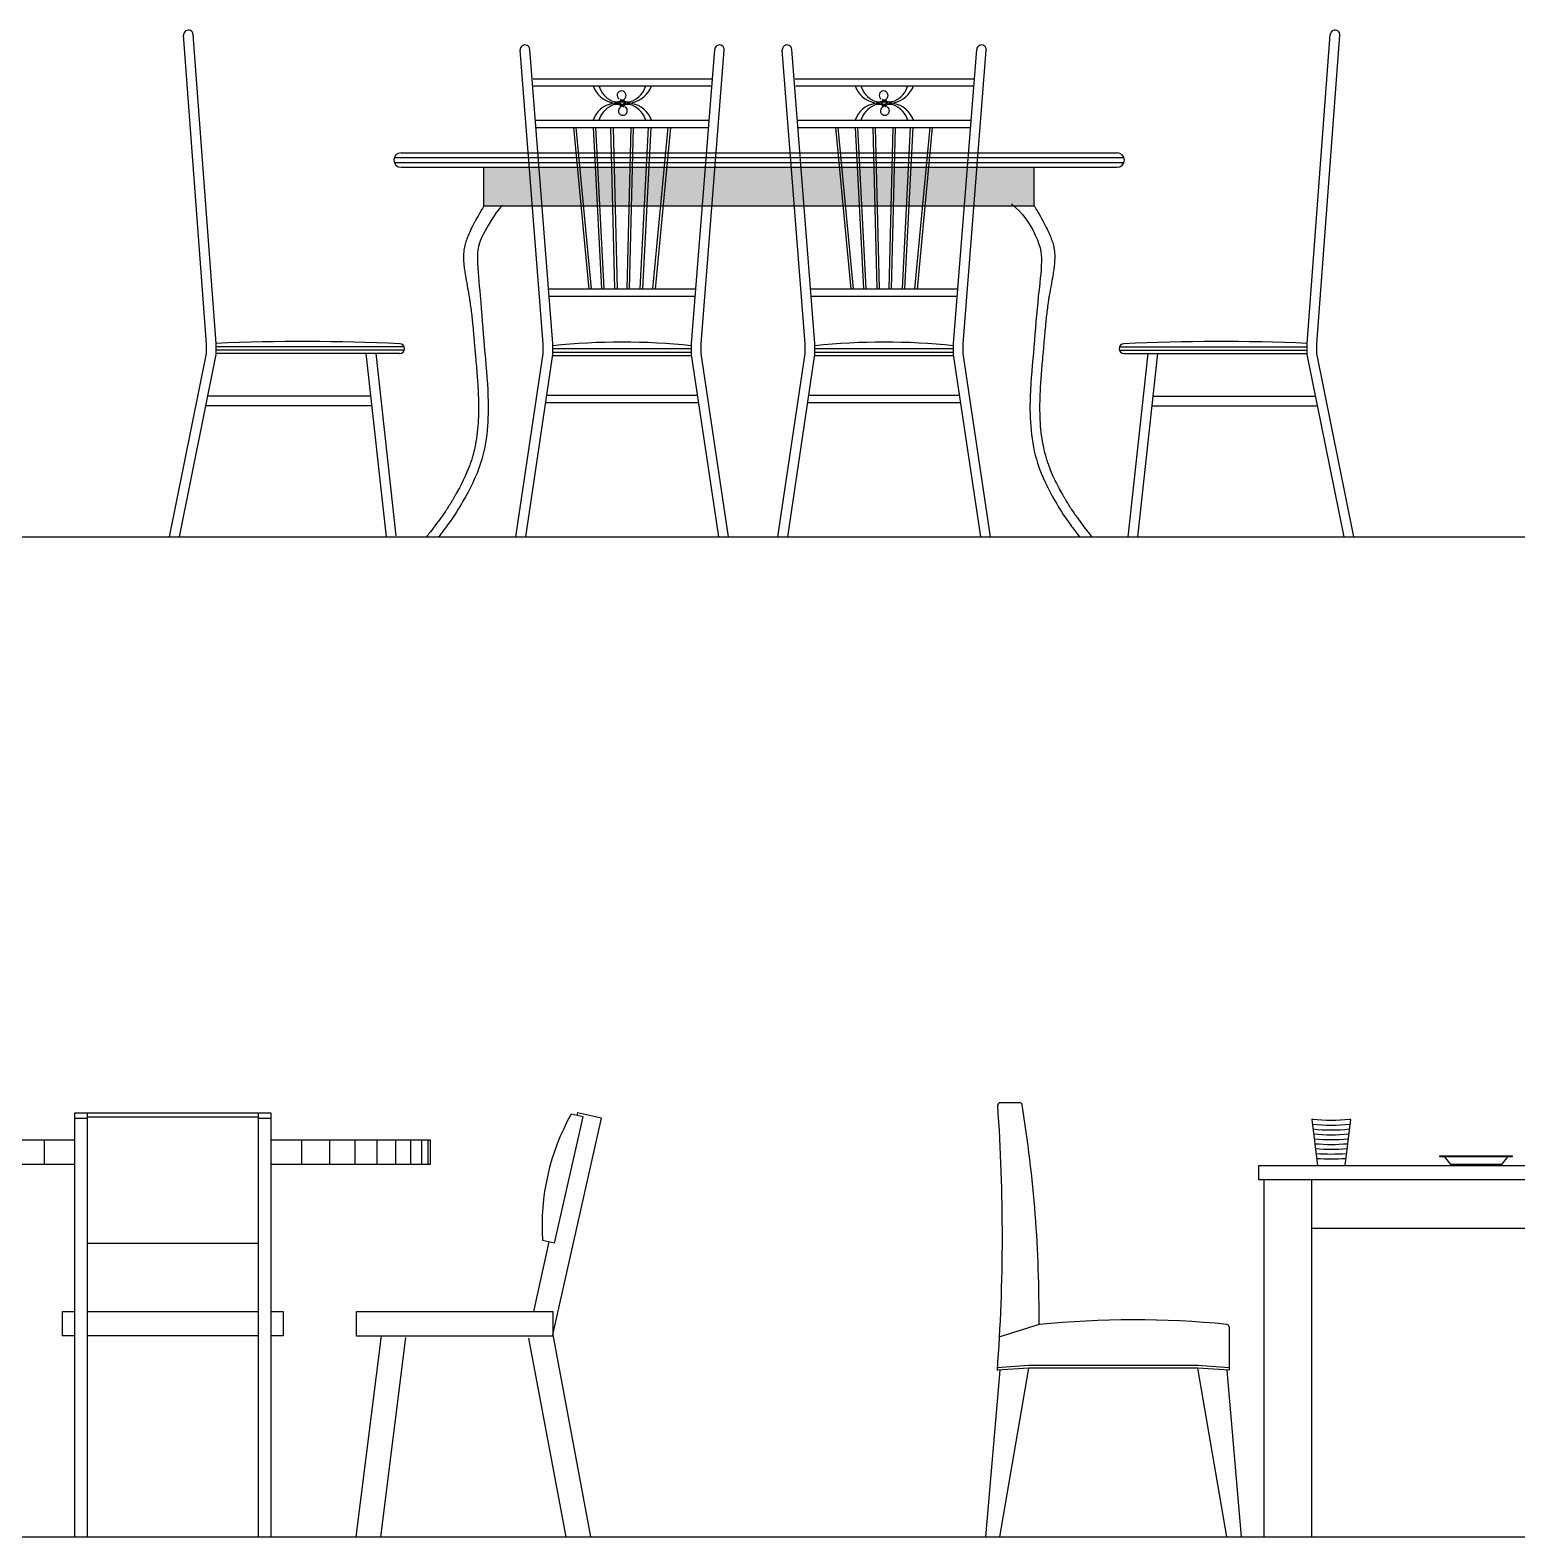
# Model space of a CAD drawing. Header units: millimetres. Extents: x 32599 to 52494, y 61995 to 71568.
# Drawn here: x 35772 to 38853, y 61996 to 65120 of the extents above; entities that cross this region are included whole.
import ezdxf

# ---------------------------------------------------------------- set-up
doc = ezdxf.new("R2010")
doc.units = ezdxf.units.MM
doc.layers.add('dwgmodels.com', color=4, linetype='Continuous')

msp = doc.modelspace()

# ---------------------------------------------------------------- hatches: boundary and pattern name
at = {"true_color": 0x000000}
h = msp.add_hatch(dxfattribs=at)
h.set_pattern_fill('AR-SAND', color=18, scale=10, style=0)
h.set_pattern_definition([(37.5, (36609.987, 64860.736), (-0.62993, 19.26824), [0, -15.2, 0, -17, 0, -16.25]), (7.5, (36609.987, 64860.736), (17.69777, 28.22146), [0, -8.2, 0, -13.7, 0, -5.25]), (327.5, (36597.687, 64860.736), (31.14142, 0.0566), [0, -5, 0, -18, 0, -23.5]), (317.5, (36597.687, 64860.736), (30.06127, 8.77676), [0, -2.5, 0, -11.8, 0, -13.5])])
h.paths.add_polyline_path([(37852.9, 64755.4), (37852.9, 64835.4), (36712.4, 64835.4), (36712.4, 64755.4)])

# ---------------------------------------------------------------- linework, layer by layer
at = {"color": 18, "true_color": 0x000000}
for p, q in [((36814.3, 65019), (37183.8, 65019)), ((36815.4, 65004), (37182.7, 65004)), ((37357.4, 65019), (37726.8, 65019)), ((37358.5, 65004), (37725.7, 65004)), ((36819, 64932.8), (37179.1, 64932.8)), ((36820.2, 64917.8), (37177.9, 64917.8)), ((36930.4, 64582.9), (36898.7, 64917.8)), ((36935.4, 64583.4), (36903.7, 64917.8)), ((36956.5, 64583.1), (36939.3, 64917.8)), ((36961.5, 64583.4), (36944.4, 64917.8)), ((36984, 64583.2), (36975.7, 64917.8)), ((36989, 64583.4), (36980.7, 64917.8)), ((37009, 64583.4), (37017.3, 64917.8)), ((37014, 64583.2), (37022.3, 64917.8)), ((37036.5, 64583.4), (37053.7, 64917.8)), ((37041.5, 64583.1), (37058.7, 64917.8)), ((37062.7, 64583.4), (37094.3, 64917.8)), ((37067.7, 64582.9), (37099.4, 64917.8)), ((37362.1, 64932.8), (37722.1, 64932.8)), ((37363.2, 64917.8), (37721, 64917.8)), ((37473.5, 64582.9), (37441.8, 64917.8)), ((37478.5, 64583.4), (37446.8, 64917.8)), ((37499.6, 64583.1), (37482.4, 64917.8)), ((37504.6, 64583.4), (37487.4, 64917.8)), ((37527.1, 64583.2), (37518.8, 64917.8)), ((37532.1, 64583.4), (37523.8, 64917.8)), ((37552.1, 64583.4), (37560.4, 64917.8)), ((37557.1, 64583.2), (37565.4, 64917.8)), ((37579.6, 64583.4), (37596.8, 64917.8)), ((37584.6, 64583.1), (37601.8, 64917.8)), ((37605.8, 64583.4), (37637.4, 64917.8)), ((37610.7, 64582.9), (37642.4, 64917.8)), ((36526.3, 64855.4), (38039, 64855.4)), ((36540.5, 64865.4), (38024.8, 64865.4)), ((36526.3, 64845.4), (38039, 64845.4)), ((36540.5, 64835.4), (38024.8, 64835.4)), ((36712.4, 64755.4), (36712.4, 64835.4)), ((37852.9, 64755.4), (37852.9, 64835.4)), ((36712.4, 64755.4), (37852.9, 64755.4)), ((36846.9, 64583.4), (37151.2, 64583.4)), ((36848, 64568.4), (37150.1, 64568.4)), ((37389.9, 64583.4), (37694.3, 64583.4)), ((37391, 64568.4), (37693.2, 64568.4)), ((36546.8, 64463.3), (36157.6, 64463.3)), ((36547.2, 64456.3), (36157.6, 64456.3)), ((36537.6, 64449.3), (36157.6, 64449.3)), ((36467.9, 64449.3), (36509.6, 64069.3)), ((36488, 64449.3), (36529.5, 64071.5)), ((36855, 64459.4), (37143, 64459.4)), ((36855, 64452.4), (37143, 64452.4)), ((36855, 64445.4), (37143, 64445.4)), ((37398.1, 64459.4), (37686.1, 64459.4)), ((37398.1, 64452.4), (37686.1, 64452.4)), ((37398.1, 64445.4), (37686.1, 64445.4)), ((38029.2, 64456.3), (38418.8, 64456.3)), ((38029.6, 64463.3), (38418.8, 64463.3)), ((38038.8, 64449.3), (38418.8, 64449.3)), ((38088.4, 64449.3), (38046.7, 64069.3)), ((38108.6, 64449.3), (38066.8, 64069.3)), ((36477.6, 64360.8), (36140.2, 64360.7)), ((36840.5, 64348), (37157.6, 64348)), ((36842.7, 64363), (37155.3, 64363)), ((37383.6, 64348), (37700.6, 64348)), ((37385.8, 64363), (37698.4, 64363)), ((38098.8, 64360.8), (38436.3, 64360.7)), ((36479.8, 64340.8), (36136.1, 64340.7)), ((38096.6, 64340.8), (38440.3, 64340.7)), ((37822.7, 62896), (37782.3, 62896)), ((35864.3, 61996), (35864.3, 62875.3)), ((35864.3, 62875.3), (36270.7, 62875.3)), ((35864.3, 62864.3), (35889.7, 62864.3)), ((35889.7, 62875.3), (35889.7, 61996)), ((35889.7, 62867), (36245.3, 62867)), ((36245.3, 61996), (36245.3, 62875.3)), ((36245.3, 62864.3), (36270.7, 62864.3)), ((36270.7, 62875.3), (36270.7, 61996)), ((36854.9, 62414.9), (36955.9, 62864.3)), ((36858.6, 62605.1), (36918.1, 62867)), ((36918.1, 62867), (36893.3, 62872.6)), ((36906.3, 62875.3), (36905.1, 62869.9)), ((36955.9, 62864.3), (36906.3, 62875.3)), ((38428.5, 62861), (38440.4, 62766)), ((38508.3, 62861), (38496.4, 62766)), ((35534.1, 62819), (35864.3, 62819)), ((35800.8, 62819), (35800.8, 62768.2)), ((36270.7, 62819), (36600.9, 62819)), ((36334.2, 62819), (36334.2, 62768.2)), ((36392.2, 62819), (36392.2, 62768.2)), ((36444.7, 62819), (36444.7, 62768.2)), ((36490.7, 62819), (36490.7, 62768.2)), ((36529.4, 62819), (36529.4, 62768.2)), ((36560.3, 62819), (36560.3, 62768.2)), ((36582.7, 62819), (36582.7, 62768.2)), ((36596.3, 62819), (36596.3, 62768.2)), ((36600.9, 62819), (36600.9, 62768.2)), ((35864.3, 62768.2), (35534.1, 62768.2)), ((36600.9, 62768.2), (36270.7, 62768.2)), ((38703, 62784), (38715.5, 62768)), ((38714.8, 62769), (38822.3, 62769)), ((38834, 62784), (38821.5, 62768)), ((38428.5, 62636), (39008.5, 62636)), ((35889.7, 62605.1), (36245.3, 62605.1)), ((36846.9, 62607.7), (36814.8, 62463.4)), ((36858.6, 62605.1), (36833.8, 62610.7)), ((35838.9, 62463.4), (35864.3, 62463.4)), ((35838.9, 62412.6), (35838.9, 62463.4)), ((35889.7, 62463.4), (36245.3, 62463.4)), ((36270.7, 62463.4), (36296.1, 62463.4)), ((36296.1, 62463.4), (36296.1, 62412.6)), ((36448.5, 62463.4), (36855.4, 62463.4)), ((36448.5, 62412.1), (36448.5, 62463.4)), ((36855.4, 62463.4), (36855.4, 62412.1)), ((35864.3, 62412.6), (35838.9, 62412.6)), ((36245.3, 62412.6), (35889.7, 62412.6)), ((36296.1, 62412.6), (36270.7, 62412.6)), ((36499.1, 62412.6), (36447, 61996)), ((36855.4, 62412.1), (36448.5, 62412.1)), ((36854.9, 62414.9), (36933.4, 61996)), ((37862.9, 62436), (37781.4, 62411)), ((38256.9, 62431.5), (38256.9, 62341.5)), ((36549.9, 62409.4), (36497.7, 61996)), ((36804.5, 62407.9), (36881.8, 61996)), ((38191.9, 62346), (37841.9, 62346))]:
    msp.add_line(p, q, dxfattribs=at)
for points in [[(36060.9, 64069.3), (36137.6, 64449.3), (36137.6, 64469.3), (36089.8, 65108.9)], [(36081.3, 64069.3), (36157.6, 64447.3), (36157.6, 64470.1), (36109.8, 65110.5)], [(38495.1, 64069.3), (38418.8, 64447.3), (38418.8, 64470.1), (38466.6, 65110.5)], [(38515.5, 64069.3), (38438.8, 64449.3), (38438.8, 64469.3), (38486.6, 65108.9)], [(36778.7, 64069.3), (36835.3, 64449.3), (36835.3, 64469.3), (36787.5, 65078.2)], [(36798.9, 64069.3), (36855.3, 64447.3), (36855.3, 64470.1), (36807.4, 65079.8)], [(37199.1, 64069.3), (37142.7, 64447.3), (37142.7, 64470.1), (37190.6, 65079.8)], [(37219.3, 64069.3), (37162.7, 64449.3), (37162.7, 64469.3), (37210.5, 65078.2)], [(37321.8, 64069.3), (37378.4, 64449.3), (37378.4, 64469.3), (37330.6, 65078.2)], [(37342, 64069.3), (37398.4, 64447.3), (37398.4, 64470.1), (37350.5, 65079.8)], [(37742.2, 64069.3), (37685.8, 64447.3), (37685.8, 64470.1), (37733.7, 65079.8)], [(37762.4, 64069.3), (37705.8, 64449.3), (37705.8, 64469.3), (37753.6, 65078.2)], [(38821.5, 62766), (38821.5, 62768), (38715.5, 62768), (38715.5, 62766)], [(38328.5, 62736), (38328.5, 61996)], [(38428.5, 61996), (38428.5, 62736)], [(37781.5, 62341.8), (37751.9, 61996)], [(37781.9, 61996), (37841.7, 62346)], [(38251.8, 61996), (38191.9, 62346)], [(38252.1, 62341.8), (38281.8, 61996)]]:
    msp.add_lwpolyline(points, dxfattribs=at)
for points in [[(38693.5, 62786), (38843.5, 62786), (38843.5, 62784), (38693.5, 62784)], [(38318.5, 62766), (39118.5, 62766), (39118.5, 62736), (38318.5, 62736)]]:
    msp.add_lwpolyline(points, close=True, dxfattribs=at)
for points in [[(38257.2, 62346.5), (38192.2, 62351, 0.017552), (38191.7, 62351), (37841.8, 62351, 0.017552), (37841.3, 62351), (37776.2, 62346.4)], [(37841.9, 62346, 0.017552), (37841.7, 62346), (37776.5, 62341.4)], [(38256.9, 62341.5), (38191.9, 62346, 0.017552), (38191.7, 62346)]]:
    msp.add_lwpolyline(points, format="xyb", dxfattribs=at)
for centre, radius, start, end in [((36099.8, 65109.7), 10, 3.7855, 184.6203), ((38476.6, 65109.7), 10, 355.3797, 176.2145), ((36797.5, 65079), 10, 3.7855, 184.6203), ((37200.6, 65079), 10, 355.3797, 176.2145), ((37340.6, 65079), 10, 3.7855, 184.6203), ((37743.7, 65079), 10, 355.3797, 176.2145), ((36989.3, 65022), 53.8, 199.5595, 259.0773), ((36998.7, 65019.1), 50.6, 197.3519, 244.7029), ((37008.8, 65022), 53.8, 280.9227, 340.4405), ((36999.4, 65019.1), 50.6, 295.2971, 342.6481), ((37532.4, 65022), 53.8, 199.5595, 259.0773), ((37541.8, 65019.1), 50.6, 197.3519, 244.7029), ((37551.8, 65022), 53.8, 280.9227, 340.4405), ((37542.4, 65019.1), 50.6, 295.2971, 342.6481), ((36987.3, 64995.5), 24.3, 245.2359, 309.4072), ((36985.8, 64998.5), 30.1, 256.9935, 307.9378), ((36997.7, 64984.4), 9.26, 302.9079, 237.3085), ((37012.2, 64998.5), 30.1, 232.0622, 283.0065), ((37010.8, 64995.5), 24.3, 230.5928, 294.7641), ((37530.4, 64995.5), 24.3, 245.2359, 309.4072), ((37528.9, 64998.5), 30.1, 256.9935, 307.9378), ((37540.8, 64984.4), 9.26, 302.9079, 237.3085), ((37555.3, 64998.5), 30.1, 232.0622, 283.0065), ((37553.8, 64995.5), 24.3, 230.5928, 294.7641), ((36989.3, 64914.8), 53.8, 100.9227, 160.4405), ((36998.7, 64917.7), 50.6, 115.2971, 162.6481), ((36987.3, 64941.3), 24.3, 50.5928, 114.7641), ((36985.8, 64938.3), 30.1, 52.0622, 103.0065), ((37000.3, 64952.4), 9.26, 122.9079, 57.1133), ((37012.2, 64938.3), 30.1, 76.9935, 127.9378), ((37010.8, 64941.3), 24.3, 65.2359, 129.4072), ((37008.8, 64914.8), 53.8, 19.5595, 79.0773), ((36999.4, 64917.7), 50.6, 17.3519, 64.7029), ((37532.4, 64914.8), 53.8, 100.9227, 160.4405), ((37541.8, 64917.7), 50.6, 115.2971, 162.6481), ((37530.4, 64941.3), 24.3, 50.5928, 114.7641), ((37528.9, 64938.3), 30.1, 52.0622, 103.0065), ((37543.4, 64952.4), 9.26, 122.9079, 57.1133), ((37555.3, 64938.3), 30.1, 76.9935, 127.9378), ((37553.8, 64941.3), 24.3, 65.2359, 129.4072), ((37551.8, 64914.8), 53.8, 19.5595, 79.0773), ((37542.4, 64917.7), 50.6, 17.3519, 64.7029), ((36540.5, 64850.4), 15, 90, 270), ((38024.8, 64850.4), 15, 270, 90), ((36338.8, 60286.8), 4187.3, 87.2776, 92.4791), ((36999, 63100.6), 1372.3, 83.9886, 96.0114), ((37542.1, 63100.6), 1372.3, 83.9886, 96.0114), ((38237.7, 60286.8), 4187.3, 87.5209, 92.7224), ((36537.6, 64459.3), 10, 270, 90), ((38038.8, 64459.3), 10, 90, 270), ((34000.1, 62621.6), 3786.8, 355.7517, 4.0749), ((37782.3, 62891), 5, 90, 184.4822), ((37822.7, 62891), 5, 10.4697, 90), ((35190.9, 62458.8), 2672.1, 359.5115, 9.3283), ((37304.7, 62641.4), 471.9, 150.6644, 183.7277), ((38429.3, 62861.1), 0.8, 83.3076, 187.125), ((38468.4, 63194.2), 334.5, 263.3076, 276.6924), ((38468.4, 63194.2), 344.5, 263.5468, 276.4532), ((38507.5, 62861.1), 0.8, 352.875, 96.6924), ((38468.4, 63194.2), 354.5, 263.9368, 276.0632), ((38468.4, 63194.2), 364.5, 264.3048, 275.6952), ((38468.4, 63194.2), 374.5, 264.6527, 275.3473), ((38468.4, 63194.2), 384.5, 264.9821, 275.0179), ((38468.4, 63194.2), 394.5, 265.2944, 274.7056), ((38468.4, 63194.2), 404.5, 265.5909, 274.4091), ((38468.4, 63194.2), 414.5, 265.8728, 274.1272), ((38059.9, 60500.6), 1945.5, 84.3215, 95.8118), ((38251.9, 62431.5), 5, 0, 84.3215)]:
    msp.add_arc(centre, radius, start, end, dxfattribs=at)
for points, knots in [([(36712.4, 64755.4), (36711.3, 64753.6), (36710.2, 64751.8), (36707.7, 64747.6), (36706.2, 64745.1), (36701.3, 64736.6), (36697.9, 64730.5), (36693.6, 64722.6), (36692.5, 64720.6), (36688.6, 64713.1), (36686, 64707.9), (36681.6, 64698.6), (36679.7, 64694.3), (36676.5, 64686.2), (36675.2, 64682.3), (36673, 64674.7), (36672.1, 64671), (36670.8, 64663.6), (36670.4, 64660), (36669.9, 64652.9), (36669.9, 64649.4), (36670, 64644), (36670.1, 64642.2), (36670.3, 64638.4), (36670.5, 64636.4), (36671, 64630.7), (36671.5, 64626.8), (36672.6, 64618.9), (36673.2, 64614.9), (36675, 64604), (36676.3, 64597.1), (36678.8, 64583.3), (36680.1, 64576.4), (36681.6, 64567.2), (36682.1, 64564.7), (36682.9, 64559.7), (36683.2, 64557.2), (36684.3, 64549.7), (36685, 64544.8), (36686.9, 64530.1), (36687.9, 64520.3), (36689.5, 64504.4), (36690.1, 64498.2), (36691, 64486.9), (36691.5, 64481.9), (36692.2, 64472.9), (36692.6, 64469.1), (36693.2, 64462), (36693.4, 64458.9), (36694, 64452.6), (36694.3, 64449.5), (36695.1, 64440), (36695.7, 64433.7), (36697.4, 64414.9), (36698.4, 64402.3), (36700, 64379.1), (36700.5, 64368.4), (36701.4, 64340.1), (36701.3, 64322.6), (36699.1, 64288), (36696.9, 64271.1), (36692.3, 64248.9), (36690.9, 64243.3), (36688.4, 64234.3), (36687.4, 64231), (36685.3, 64224.4), (36684.1, 64221.1), (36680.5, 64211.2), (36677.8, 64204.7), (36671.4, 64190.3), (36667.5, 64182.4), (36661, 64169.9), (36658.4, 64165.2), (36654.6, 64158.3), (36653.3, 64156.1), (36651.1, 64152.2), (36650.1, 64150.4), (36648.1, 64147), (36647.1, 64145.2), (36644.1, 64140.1), (36642, 64136.7), (36635.8, 64126.8), (36631.5, 64120.3), (36626.1, 64112.8), (36625.1, 64111.6), (36623.3, 64109), (36622.3, 64107.8), (36619.4, 64104), (36602.2, 64080.5), (36597.8, 64075.1), (36595.4, 64072.2), (36593, 64069.3)], [31.109443, 31.109443, 31.109443, 31.109443, 35.006815, 35.006815, 40.026683, 40.026683, 51.614025, 51.614025, 55.593428, 55.593428, 67.1384, 67.1384, 77.868814, 77.868814, 88.599228, 88.599228, 99.329642, 99.329642, 110.060056, 110.060056, 120.79047, 120.79047, 126.636456, 126.636456, 132.482442, 132.482442, 144.174413, 144.174413, 155.866384, 155.866384, 175.753831, 175.753831, 195.641277, 195.641277, 203.153165, 203.153165, 210.665054, 210.665054, 225.688831, 225.688831, 255.736385, 255.736385, 274.929641, 274.929641, 290.452452, 290.452452, 302.277917, 302.277917, 311.818516, 311.818516, 321.359114, 321.359114, 340.44031, 340.44031, 378.602702, 378.602702, 411.106034, 411.106034, 464.923061, 464.923061, 518.740089, 518.740089, 537.530619, 537.530619, 548.821053, 548.821053, 560.111487, 560.111487, 582.692355, 582.692355, 610.025275, 610.025275, 626.620669, 626.620669, 634.274043, 634.274043, 640.425257, 640.425257, 646.576471, 646.576471, 658.878898, 658.878898, 683.483753, 683.483753, 688.545648, 688.545648, 693.607543, 693.607543, 703.731333, 703.731333, 715.228265, 715.228265, 715.228265, 715.228265]), ([(36750.7, 64756.8), (36740.3, 64746.3), (36699.8, 64683.2), (36697.2, 64647.4), (36705.9, 64557), (36712.4, 64465), (36724.4, 64348.6), (36717.8, 64236.1), (36675.7, 64153.1), (36648.5, 64108.7), (36624.6, 64077.2), (36618.4, 64069.3)], [20.997628, 20.997628, 20.997628, 20.997628, 55.538633, 123.590726, 199.356548, 305.588988, 409.558378, 548.656908, 635.433955, 685.514174, 704.774147, 704.774147, 704.774147, 704.774147]), ([(37805.8, 64759.3), (37829.6, 64740.8), (37864.9, 64682.4), (37870.5, 64641.7), (37859.4, 64557), (37852.9, 64465), (37840.9, 64348.6), (37847.5, 64236.1), (37889.6, 64153.1), (37916.8, 64108.7), (37940.7, 64077.2), (37946.9, 64069.3)], [20.997628, 20.997628, 20.997628, 20.997628, 55.538633, 123.590726, 199.356548, 305.588988, 409.558378, 548.656908, 635.433955, 685.514174, 704.774147, 704.774147, 704.774147, 704.774147]), ([(37852.9, 64755.4), (37854, 64753.6), (37855.1, 64751.8), (37857.6, 64747.6), (37859.1, 64745.1), (37864, 64736.6), (37867.4, 64730.5), (37871.7, 64722.6), (37872.8, 64720.6), (37876.7, 64713.1), (37879.3, 64707.9), (37883.7, 64698.6), (37885.6, 64694.3), (37888.8, 64686.2), (37890.1, 64682.3), (37892.3, 64674.7), (37893.2, 64671), (37894.5, 64663.6), (37894.9, 64660), (37895.4, 64652.9), (37895.4, 64649.4), (37895.3, 64644), (37895.2, 64642.2), (37895, 64638.4), (37894.8, 64636.4), (37894.3, 64630.7), (37893.8, 64626.8), (37892.7, 64618.9), (37892.1, 64614.9), (37890.3, 64604), (37889, 64597.1), (37886.5, 64583.3), (37885.2, 64576.4), (37883.7, 64567.2), (37883.2, 64564.7), (37882.4, 64559.7), (37882.1, 64557.2), (37881, 64549.7), (37880.3, 64544.8), (37878.4, 64530.1), (37877.4, 64520.3), (37875.8, 64504.4), (37875.2, 64498.2), (37874.3, 64486.9), (37873.8, 64481.9), (37873.1, 64472.9), (37872.7, 64469.1), (37872.1, 64462), (37871.9, 64458.9), (37871.3, 64452.6), (37871, 64449.5), (37870.2, 64440), (37869.6, 64433.7), (37867.9, 64414.9), (37866.9, 64402.3), (37865.3, 64379.1), (37864.8, 64368.4), (37863.9, 64340.1), (37864, 64322.6), (37866.2, 64288), (37868.4, 64271.1), (37873, 64248.9), (37874.4, 64243.3), (37876.9, 64234.3), (37877.9, 64231), (37880, 64224.4), (37881.2, 64221.1), (37884.8, 64211.2), (37887.5, 64204.7), (37893.9, 64190.3), (37897.7, 64182.4), (37904.3, 64169.9), (37906.9, 64165.2), (37910.7, 64158.3), (37911.9, 64156.1), (37914.2, 64152.2), (37915.2, 64150.4), (37917.2, 64147), (37918.2, 64145.2), (37921.2, 64140.1), (37923.3, 64136.7), (37929.5, 64126.8), (37933.8, 64120.3), (37939.2, 64112.8), (37940.2, 64111.6), (37942, 64109), (37943, 64107.8), (37945.9, 64104), (37963.1, 64080.5), (37967.5, 64075.1), (37969.9, 64072.2), (37972.3, 64069.3)], [31.109443, 31.109443, 31.109443, 31.109443, 35.006815, 35.006815, 40.026683, 40.026683, 51.614025, 51.614025, 55.593428, 55.593428, 67.1384, 67.1384, 77.868814, 77.868814, 88.599228, 88.599228, 99.329642, 99.329642, 110.060056, 110.060056, 120.79047, 120.79047, 126.636456, 126.636456, 132.482442, 132.482442, 144.174413, 144.174413, 155.866384, 155.866384, 175.753831, 175.753831, 195.641277, 195.641277, 203.153165, 203.153165, 210.665054, 210.665054, 225.688831, 225.688831, 255.736385, 255.736385, 274.929641, 274.929641, 290.452452, 290.452452, 302.277917, 302.277917, 311.818516, 311.818516, 321.359114, 321.359114, 340.44031, 340.44031, 378.602702, 378.602702, 411.106034, 411.106034, 464.923061, 464.923061, 518.740089, 518.740089, 537.530619, 537.530619, 548.821053, 548.821053, 560.111487, 560.111487, 582.692355, 582.692355, 610.025275, 610.025275, 626.620669, 626.620669, 634.274043, 634.274043, 640.425257, 640.425257, 646.576471, 646.576471, 658.878898, 658.878898, 683.483753, 683.483753, 688.545648, 688.545648, 693.607543, 693.607543, 703.731333, 703.731333, 715.228265, 715.228265, 715.228265, 715.228265])]:
    msp.add_open_spline(points, degree=3, knots=knots, dxfattribs=at)
at = {"layer": 'dwgmodels.com', "color": 7}
for p, q in [((32663.3, 64069.3), (52494, 64069.3)), ((32663.3, 61996), (52494, 61996))]:
    msp.add_line(p, q, dxfattribs=at)

doc.saveas('drawing.dxf')
